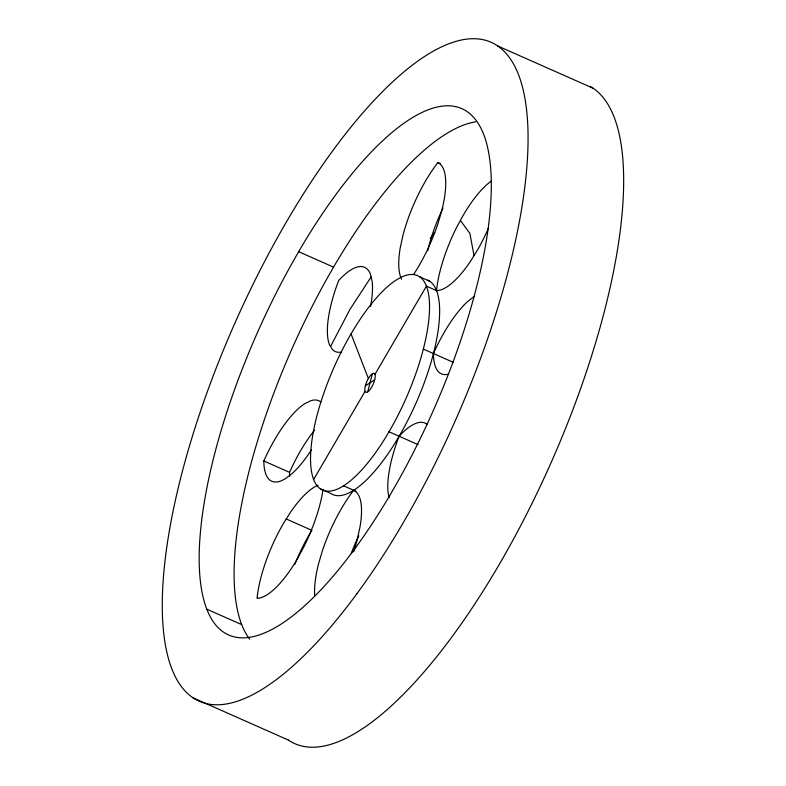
<?xml version="1.0" encoding="UTF-8"?>
<svg xmlns="http://www.w3.org/2000/svg" width="786" height="786" viewBox="0 0 786 786"><rect width="100%" height="100%" fill="white"/><g stroke="black" fill="none" stroke-linecap="round" stroke-linejoin="round"><path stroke-width="1.18" d="M427.81 250.665L428.576 247.128A77.627 25.948 -66.1 0 1 442.99 208.084M367.71 391.86L372.358 373.782M330.572 346.479L349.937 309.419L371.1 276.996M491.279 181.094A77.627 25.958 -66.1 0 0 462.974 215.659L456.352 227.911A77.627 25.958 -66.1 0 0 436.544 290.604L426.444 286.124L374.981 374.333M313.624 479.519L365.087 391.31M311.423 531.248L309.222 534.735A77.627 25.948 -66.1 0 0 294.829 564.299M474.577 296.135L467.827 301.372A77.627 25.948 -66.1 0 0 433.45 353.543A77.627 25.948 -66.1 0 0 448.03 374.283M365.352 385.788A10.297 3.439 -66.1 0 1 374.382 373.507A10.297 3.439 -66.1 0 1 370.363 389.168A10.297 3.439 -66.1 0 1 365.352 385.788L374.716 379.864M497.548 45.893L593.086 88.238M401.626 279.226A77.627 25.948 -66.1 0 1 400.241 247.816L402.854 235.731A77.627 25.948 -66.1 0 1 437.871 162.594L440.111 163.586M419.606 276.751L429.706 281.231M249.683 639.224A287.843 96.226 -66.1 0 1 241.705 624.605L206.777 609.179A287.843 96.177 -66.1 0 1 298.67 251.697L333.539 267.142A287.843 96.216 -66.1 0 1 475.726 121.82M423.34 349.063L453.581 362.464M389.021 431.779L418.132 444.68M343.57 485.817L355.911 491.279M320.845 401.96A77.627 25.948 -66.1 0 0 311.109 400.624L304.948 403.562A77.627 25.948 -66.1 0 0 263.831 460.96L289.553 472.357A77.627 25.948 -66.1 0 0 289.69 476.198M320.462 488.892L330.572 493.372A117.271 39.202 -66.1 0 0 414.497 406.48A117.271 39.202 -66.1 0 0 427.722 280.121M286.251 518.976L311.973 530.373M192.914 697.762L288.452 740.107M460.39 220.444L469.881 233.462L474.027 255.627M368.369 378.528L351.057 333.873A117.271 39.202 -66.1 0 1 429.431 302.079A117.271 39.202 -66.1 0 1 358.278 473.565A117.271 39.202 -66.1 0 1 316.729 416.58A117.271 39.231 -66.1 0 1 351.047 333.853M389.178 497.607L388.166 493.343A77.627 25.948 -66.1 0 1 399.121 436.25A77.627 25.948 -66.1 0 1 427.014 424.322M241.705 624.605A287.843 96.177 -66.1 0 1 333.549 267.161M590.109 86.381A360.342 120.513 -66.1 0 1 544.423 477.407A360.342 120.513 -66.1 0 1 288.433 740.127M430.237 238.453A287.843 96.226 -66.1 0 1 434.678 232.45M298.641 251.687A287.843 96.216 -66.1 0 1 483.695 134.475A287.843 96.177 -66.1 0 1 391.821 491.977A287.843 96.216 -66.1 0 1 206.767 609.111M488.43 228.264A77.627 25.948 -66.1 0 1 476.778 251.265L469.743 262.426A77.627 25.948 -66.1 0 1 436.544 290.604M353.631 551.713A77.627 25.948 -66.1 0 0 357.424 538.872L360.037 526.787A77.627 25.948 -66.1 0 0 353.68 490.287A77.627 25.948 -66.1 0 0 322.457 550.583L318.654 563.424A77.627 25.948 -66.1 0 0 314.714 595.837M323.056 489.481A77.627 25.948 -66.1 0 1 303.927 546.692L297.305 558.944A77.627 25.948 -66.1 0 1 257.071 598.274A77.627 25.948 -66.1 0 1 283.5 523.338L290.535 512.177A77.627 25.948 -66.1 0 1 318.143 485.198M370.52 306.511A77.627 25.948 -66.1 0 0 372.122 281.26L370.452 274.255A77.627 25.948 -66.1 0 0 338.717 280.494A77.627 25.948 -66.1 0 0 329.422 344.582L332.35 349.426A77.627 25.948 -66.1 0 0 341.546 352.069M437.871 162.594A77.627 25.948 -66.1 0 1 441.624 211.179L437.822 224.02A77.627 25.948 -66.1 0 1 413.8 274.186M311.354 449.926A77.627 25.948 -66.1 0 1 292.461 473.231L285.711 478.458A77.627 25.948 -66.1 0 1 263.831 460.96M351.313 553.206A77.627 25.948 -66.1 0 1 358.789 535.777M289.553 472.357A77.627 25.948 -66.1 0 1 314.646 430.129M356.942 593.656A360.342 120.513 -66.1 0 0 497.567 45.873A360.342 120.513 -66.1 0 0 181.193 475.962A360.342 120.513 -66.1 0 0 356.942 593.656"/></g></svg>
